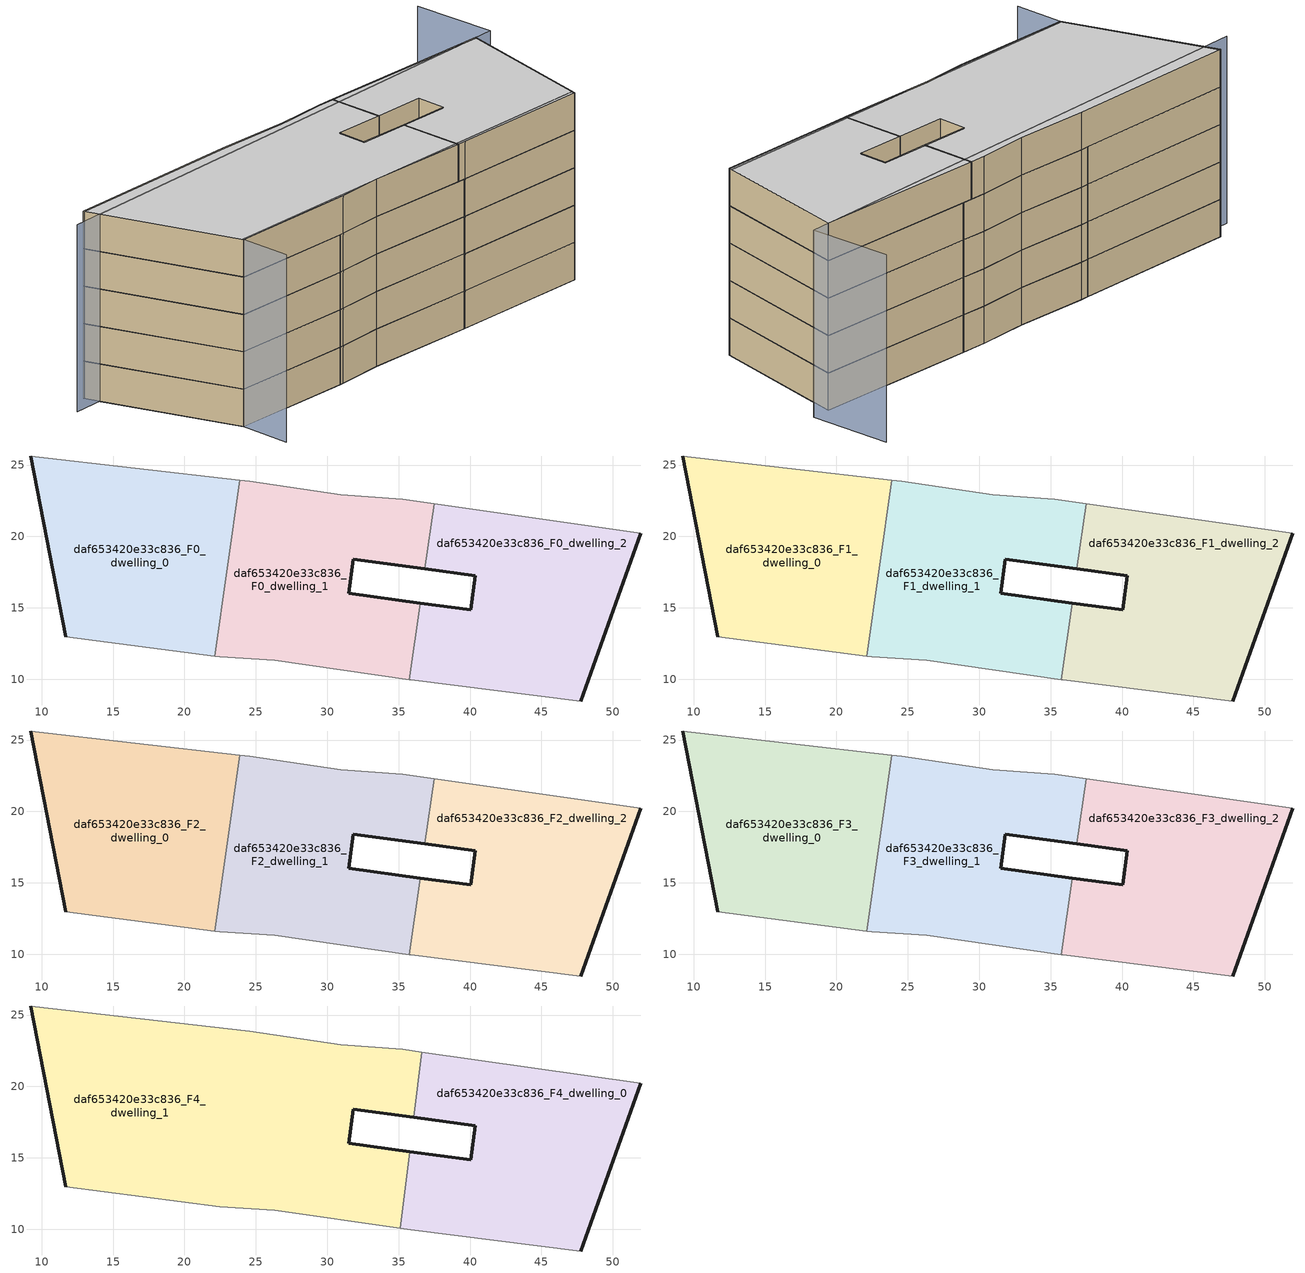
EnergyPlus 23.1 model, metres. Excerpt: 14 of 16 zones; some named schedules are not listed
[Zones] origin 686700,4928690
daf653420e33c836_F0_dwelling_0
 floor ground (EU_floor_Construction): 22.12,11.61 23.86,23.93 9.23,25.63 11.68,12.98 z0
 wall outside (EU_wall_Construction): 11.68,12.98 9.23,25.63 z0:3
 wall adiabatic (EU_wall_Construction): 9.23,25.63 23.86,23.93 / 22.12,11.61 11.68,12.98 z0:3
 wall to daf653420e33c836_F0_dwelling_1 (EU_wall_Construction): 23.86,23.93 22.12,11.61 z0:3
daf653420e33c836_F0_dwelling_1
 floor ground (EU_floor_Construction): 35.74,9.98 36.5,15.33 31.49,16 31.83,18.4 36.84,17.73 37.49,22.28 35.29,22.59 30.96,22.9 24.56,23.85 23.86,23.93 22.12,11.61 22.46,11.56 26.34,11.34 z0
 wall outside (EU_wall_Construction): 36.84,17.73 31.83,18.4 31.49,16 36.5,15.33 z0:3
 wall adiabatic (EU_wall_Construction): 35.74,9.98 26.34,11.34 22.46,11.56 22.12,11.61 / 23.86,23.93 24.56,23.85 30.96,22.9 35.29,22.59 37.49,22.28 z0:3
 wall to daf653420e33c836_F0_dwelling_2 (EU_wall_Construction): 37.49,22.28 36.84,17.73 / 36.5,15.33 35.74,9.98 z0:3
daf653420e33c836_F0_dwelling_2
 floor ground (EU_floor_Construction): 47.76,8.47 51.96,20.23 37.49,22.28 36.84,17.73 40.36,17.25 40.04,14.85 36.5,15.33 35.74,9.98 35.85,9.96 z0
 wall outside (EU_wall_Construction): 36.5,15.33 40.04,14.85 40.36,17.25 36.84,17.73 / 51.96,20.23 47.76,8.47 z0:3
 wall adiabatic (EU_wall_Construction): 37.49,22.28 51.96,20.23 / 47.76,8.47 35.85,9.96 35.74,9.98 z0:3
daf653420e33c836_F1_dwelling_0
 floor to daf653420e33c836_F0_dwelling_0 (EU_floor_Construction): 22.12,11.61 23.86,23.93 9.23,25.63 11.68,12.98 z3
 wall outside (EU_wall_Construction): 11.68,12.98 9.23,25.63 z3:6
 wall adiabatic (EU_wall_Construction): 9.23,25.63 23.86,23.93 / 22.12,11.61 11.68,12.98 z3:6
 wall to daf653420e33c836_F1_dwelling_1 (EU_wall_Construction): 23.86,23.93 22.12,11.61 z3:6
daf653420e33c836_F1_dwelling_1
 floor to daf653420e33c836_F0_dwelling_1 (EU_floor_Construction): 35.74,9.98 36.5,15.33 31.49,16 31.83,18.4 36.84,17.73 37.49,22.28 35.29,22.59 30.96,22.9 24.56,23.85 23.86,23.93 22.12,11.61 22.46,11.56 26.34,11.34 z3
 wall outside (EU_wall_Construction): 36.84,17.73 31.83,18.4 31.49,16 36.5,15.33 z3:6
 wall adiabatic (EU_wall_Construction): 35.74,9.98 26.34,11.34 22.46,11.56 22.12,11.61 / 23.86,23.93 24.56,23.85 30.96,22.9 35.29,22.59 37.49,22.28 z3:6
 wall to daf653420e33c836_F1_dwelling_2 (EU_wall_Construction): 37.49,22.28 36.84,17.73 / 36.5,15.33 35.74,9.98 z3:6
daf653420e33c836_F1_dwelling_2
 floor to daf653420e33c836_F0_dwelling_2 (EU_floor_Construction): 47.76,8.47 51.96,20.23 37.49,22.28 36.84,17.73 40.36,17.25 40.04,14.85 36.5,15.33 35.74,9.98 35.85,9.96 z3
 wall outside (EU_wall_Construction): 36.5,15.33 40.04,14.85 40.36,17.25 36.84,17.73 / 51.96,20.23 47.76,8.47 z3:6
 wall adiabatic (EU_wall_Construction): 37.49,22.28 51.96,20.23 / 47.76,8.47 35.85,9.96 35.74,9.98 z3:6
daf653420e33c836_F2_dwelling_0
 floor to daf653420e33c836_F1_dwelling_0 (EU_floor_Construction): 22.12,11.61 23.86,23.93 9.23,25.63 11.68,12.98 z6
 wall outside (EU_wall_Construction): 11.68,12.98 9.23,25.63 z6:9
 wall adiabatic (EU_wall_Construction): 9.23,25.63 23.86,23.93 / 22.12,11.61 11.68,12.98 z6:9
 wall to daf653420e33c836_F2_dwelling_1 (EU_wall_Construction): 23.86,23.93 22.12,11.61 z6:9
daf653420e33c836_F2_dwelling_1
 floor to daf653420e33c836_F1_dwelling_1 (EU_floor_Construction): 35.74,9.98 36.5,15.33 31.49,16 31.83,18.4 36.84,17.73 37.49,22.28 35.29,22.59 30.96,22.9 24.56,23.85 23.86,23.93 22.12,11.61 22.46,11.56 26.34,11.34 z6
 wall outside (EU_wall_Construction): 36.84,17.73 31.83,18.4 31.49,16 36.5,15.33 z6:9
 wall adiabatic (EU_wall_Construction): 35.74,9.98 26.34,11.34 22.46,11.56 22.12,11.61 / 23.86,23.93 24.56,23.85 30.96,22.9 35.29,22.59 37.49,22.28 z6:9
 wall to daf653420e33c836_F2_dwelling_2 (EU_wall_Construction): 37.49,22.28 36.84,17.73 / 36.5,15.33 35.74,9.98 z6:9
daf653420e33c836_F2_dwelling_2
 floor to daf653420e33c836_F1_dwelling_2 (EU_floor_Construction): 47.76,8.47 51.96,20.23 37.49,22.28 36.84,17.73 40.36,17.25 40.04,14.85 36.5,15.33 35.74,9.98 35.85,9.96 z6
 wall outside (EU_wall_Construction): 36.5,15.33 40.04,14.85 40.36,17.25 36.84,17.73 / 51.96,20.23 47.76,8.47 z6:9
 wall adiabatic (EU_wall_Construction): 37.49,22.28 51.96,20.23 / 47.76,8.47 35.85,9.96 35.74,9.98 z6:9
daf653420e33c836_F3_dwelling_0
 floor to daf653420e33c836_F2_dwelling_0 (EU_floor_Construction): 22.12,11.61 23.86,23.93 9.23,25.63 11.68,12.98 z9
 wall outside (EU_wall_Construction): 11.68,12.98 9.23,25.63 z9:12
 wall adiabatic (EU_wall_Construction): 9.23,25.63 23.86,23.93 / 22.12,11.61 11.68,12.98 z9:12
 wall to daf653420e33c836_F3_dwelling_1 (EU_wall_Construction): 23.86,23.93 22.12,11.61 z9:12
daf653420e33c836_F3_dwelling_1
 floor to daf653420e33c836_F2_dwelling_1 (EU_floor_Construction): 35.74,9.98 36.5,15.33 31.49,16 31.83,18.4 36.84,17.73 37.49,22.28 35.29,22.59 30.96,22.9 24.56,23.85 23.86,23.93 22.12,11.61 22.46,11.56 26.34,11.34 z9
 wall outside (EU_wall_Construction): 36.84,17.73 31.83,18.4 31.49,16 36.5,15.33 z9:12
 wall adiabatic (EU_wall_Construction): 35.74,9.98 26.34,11.34 22.46,11.56 22.12,11.61 / 23.86,23.93 24.56,23.85 30.96,22.9 35.29,22.59 37.49,22.28 z9:12
 wall to daf653420e33c836_F3_dwelling_2 (EU_wall_Construction): 37.49,22.28 36.84,17.73 / 36.5,15.33 35.74,9.98 z9:12
daf653420e33c836_F3_dwelling_2
 floor to daf653420e33c836_F2_dwelling_2 (EU_floor_Construction): 47.76,8.47 51.96,20.23 37.49,22.28 36.84,17.73 40.36,17.25 40.04,14.85 36.5,15.33 35.74,9.98 35.85,9.96 z9
 wall outside (EU_wall_Construction): 36.5,15.33 40.04,14.85 40.36,17.25 36.84,17.73 / 51.96,20.23 47.76,8.47 z9:12
 wall adiabatic (EU_wall_Construction): 37.49,22.28 51.96,20.23 / 47.76,8.47 35.85,9.96 35.74,9.98 z9:12
daf653420e33c836_F4_dwelling_0
 floor to daf653420e33c836_F3_dwelling_1 (EU_floor_Construction): 36.84,17.73 37.49,22.28 36.63,22.4 36.07,17.83 z12; 35.74,9.98 36.5,15.33 35.78,15.42 35.12,10.07 z12
 floor to daf653420e33c836_F3_dwelling_2 (EU_floor_Construction): 36.88,17.72 37.49,22.28 36.84,17.73 z12; 35.85,9.96 36.56,15.32 36.5,15.33 35.74,9.98 z12; 47.76,8.47 51.96,20.23 37.49,22.28 36.88,17.72 40.36,17.25 40.04,14.85 36.56,15.32 35.85,9.96 z12
 wall outside (EU_wall_Construction): 35.78,15.42 40.04,14.85 40.36,17.25 36.07,17.83 / 51.96,20.23 47.76,8.47 z12:15
 wall adiabatic (EU_wall_Construction): 36.63,22.4 51.96,20.23 / 47.76,8.47 35.85,9.96 35.12,10.07 z12:15
 wall to daf653420e33c836_F4_dwelling_1 (EU_wall_Construction): 35.12,10.07 35.78,15.42 / 36.07,17.83 36.63,22.4 z12:15
 ceiling to daf653420e33c836_F5_dwelling_0 (EU_floor_Construction): 51.96,20.23 47.76,8.47 35.85,9.96 35.12,10.07 35.78,15.42 40.04,14.85 40.36,17.25 36.07,17.83 36.63,22.4 z15
daf653420e33c836_F4_dwelling_1
 floor to daf653420e33c836_F3_dwelling_0 (EU_floor_Construction): 22.12,11.61 23.86,23.93 9.23,25.63 11.68,12.98 z12
 floor to daf653420e33c836_F3_dwelling_1 (EU_floor_Construction): 35.12,10.07 35.78,15.42 31.49,16 31.83,18.4 36.07,17.83 36.63,22.4 35.29,22.59 30.96,22.9 24.56,23.85 23.86,23.93 22.12,11.61 22.46,11.56 26.34,11.34 z12
 wall outside (EU_wall_Construction): 36.07,17.83 31.83,18.4 31.49,16 35.78,15.42 / 11.68,12.98 9.23,25.63 z12:15
 wall adiabatic (EU_wall_Construction): 35.12,10.07 26.34,11.34 22.46,11.56 11.68,12.98 / 9.23,25.63 24.56,23.85 30.96,22.9 35.29,22.59 36.63,22.4 z12:15
 ceiling to daf653420e33c836_F5_dwelling_1 (EU_floor_Construction): 36.63,22.4 36.07,17.83 31.83,18.4 31.49,16 35.78,15.42 35.12,10.07 26.34,11.34 22.46,11.56 11.68,12.98 9.23,25.63 24.56,23.85 30.96,22.9 35.29,22.59 z15
shading: 11.18,8.82 11.69,13.1 / 11.69,13.1 47.8,8.77 / 54.29,27.03 53.62,20.07 / 53.62,20.07 6.97,24.59 z0:15
[Building]
EU S2 Campaign: North Axis=0; Terrain=City; Solar Distribution=FullExterior
[Site:Location]
Bologna: Latitude=44.5; Longitude=11.25; Time Zone=1; Elevation=37
[SizingPeriod:WeatherFileDays]
AnnualSizingPeriod: Begin Month=1; Begin Day of Month=1; End Month=12; End Day of Month=31; Day of Week for Start Day=Monday; Use Weather File Daylight Saving Period=No; Use Weather File Rain and Snow Indicators=No
[MATERIAL]
EU_InternalMass_Material: Roughness=MediumRough; Thickness=0.1; Conductivity=1; Density=1800; Specific Heat=900; Thermal Absorptance=0.9; Solar Absorptance=0.7; Visible Absorptance=0.7
[MATERIAL:NOMASS] Roughness=MediumRough; Thermal Absorptance=0.9; Solar Absorptance=0.7; Visible Absorptance=0.7
Name | Thermal Resistance
EU_wall_NoMass | 0.905828
EU_floor_NoMass | 0.67114
[CONSTRUCTION]
EU_wall_Construction: EU_wall_NoMass
EU_floor_Construction: EU_floor_NoMass
EU_InternalMass_Construction: EU_InternalMass_Material
[ZONE] Type=1; Multiplier=1; Ceiling Height=autocalculate; Floor Area=autocalculate; Part of Total Floor Area=Yes
Name | Volume
daf653420e33c836_F0_dwelling_0 | 468.064
daf653420e33c836_F1_dwelling_0; daf653420e33c836_F2_dwelling_0; daf653420e33c836_F3_dwelling_0 | 468.063
daf653420e33c836_F4_dwelling_0 | 490.37
daf653420e33c836_F0_dwelling_1; daf653420e33c836_F1_dwelling_1; daf653420e33c836_F2_dwelling_1; daf653420e33c836_F3_dwelling_1 | 468.081
daf653420e33c836_F4_dwelling_1 | 913.828
daf653420e33c836_F0_dwelling_2; daf653420e33c836_F1_dwelling_2; daf653420e33c836_F2_dwelling_2; daf653420e33c836_F3_dwelling_2 | 468.075
[INTERNALMASS] Construction=EU_InternalMass_Construction
Name | Zone or ZoneList | Surface Area
daf653420e33c836_F0_dwelling_0_EU_InternalMass | daf653420e33c836_F0_dwelling_0 | 156.021
daf653420e33c836_F0_dwelling_1_EU_InternalMass | daf653420e33c836_F0_dwelling_1 | 156.027
daf653420e33c836_F0_dwelling_2_EU_InternalMass | daf653420e33c836_F0_dwelling_2 | 156.025
daf653420e33c836_F1_dwelling_0_EU_InternalMass | daf653420e33c836_F1_dwelling_0 | 156.021
daf653420e33c836_F1_dwelling_1_EU_InternalMass | daf653420e33c836_F1_dwelling_1 | 156.027
daf653420e33c836_F1_dwelling_2_EU_InternalMass | daf653420e33c836_F1_dwelling_2 | 156.025
daf653420e33c836_F2_dwelling_0_EU_InternalMass | daf653420e33c836_F2_dwelling_0 | 156.021
daf653420e33c836_F2_dwelling_1_EU_InternalMass | daf653420e33c836_F2_dwelling_1 | 156.027
daf653420e33c836_F2_dwelling_2_EU_InternalMass | daf653420e33c836_F2_dwelling_2 | 156.025
daf653420e33c836_F3_dwelling_0_EU_InternalMass | daf653420e33c836_F3_dwelling_0 | 156.021
daf653420e33c836_F3_dwelling_1_EU_InternalMass | daf653420e33c836_F3_dwelling_1 | 156.027
daf653420e33c836_F3_dwelling_2_EU_InternalMass | daf653420e33c836_F3_dwelling_2 | 156.025
daf653420e33c836_F4_dwelling_0_EU_InternalMass | daf653420e33c836_F4_dwelling_0 | 163.456
daf653420e33c836_F4_dwelling_1_EU_InternalMass | daf653420e33c836_F4_dwelling_1 | 304.611
[OTHEREQUIPMENT] Fuel Type=Electricity; Design Level Calculation Method=Watts/Area; Power per Zone Floor Area=1; Fraction Latent=0; Fraction Radiant=0; Fraction Lost=0; Carbon Dioxide Generation Rate=0; EndUse Subcategory=EU_Step8_InternalGains
Name | Zone or ZoneList or Space or SpaceList | Schedule
EU_Step8_InternalGain_daf653420e33c836_F0_dwelling_0_f000 | daf653420e33c836_F0_dwelling_0 | EU_Step8_GainSchedule_daf653420e33c836_F0_dwelling_0_f000
EU_Step8_InternalGain_daf653420e33c836_F0_dwelling_1_f000 | daf653420e33c836_F0_dwelling_1 | EU_Step8_GainSchedule_daf653420e33c836_F0_dwelling_1_f000
EU_Step8_InternalGain_daf653420e33c836_F0_dwelling_2_f000 | daf653420e33c836_F0_dwelling_2 | EU_Step8_GainSchedule_daf653420e33c836_F0_dwelling_2_f000
EU_Step8_InternalGain_daf653420e33c836_F1_dwelling_0_f000 | daf653420e33c836_F1_dwelling_0 | EU_Step8_GainSchedule_daf653420e33c836_F1_dwelling_0_f000
EU_Step8_InternalGain_daf653420e33c836_F1_dwelling_1_f000 | daf653420e33c836_F1_dwelling_1 | EU_Step8_GainSchedule_daf653420e33c836_F1_dwelling_1_f000
EU_Step8_InternalGain_daf653420e33c836_F1_dwelling_2_f000 | daf653420e33c836_F1_dwelling_2 | EU_Step8_GainSchedule_daf653420e33c836_F1_dwelling_2_f000
EU_Step8_InternalGain_daf653420e33c836_F2_dwelling_0_f000 | daf653420e33c836_F2_dwelling_0 | EU_Step8_GainSchedule_daf653420e33c836_F2_dwelling_0_f000
EU_Step8_InternalGain_daf653420e33c836_F2_dwelling_1_f000 | daf653420e33c836_F2_dwelling_1 | EU_Step8_GainSchedule_daf653420e33c836_F2_dwelling_1_f000
EU_Step8_InternalGain_daf653420e33c836_F2_dwelling_2_f000 | daf653420e33c836_F2_dwelling_2 | EU_Step8_GainSchedule_daf653420e33c836_F2_dwelling_2_f000
EU_Step8_InternalGain_daf653420e33c836_F3_dwelling_0_f000 | daf653420e33c836_F3_dwelling_0 | EU_Step8_GainSchedule_daf653420e33c836_F3_dwelling_0_f000
EU_Step8_InternalGain_daf653420e33c836_F3_dwelling_1_f000 | daf653420e33c836_F3_dwelling_1 | EU_Step8_GainSchedule_daf653420e33c836_F3_dwelling_1_f000
EU_Step8_InternalGain_daf653420e33c836_F3_dwelling_2_f000 | daf653420e33c836_F3_dwelling_2 | EU_Step8_GainSchedule_daf653420e33c836_F3_dwelling_2_f000
EU_Step8_InternalGain_daf653420e33c836_F4_dwelling_0_f000 | daf653420e33c836_F4_dwelling_0 | EU_Step8_GainSchedule_daf653420e33c836_F4_dwelling_0_f000
EU_Step8_InternalGain_daf653420e33c836_F4_dwelling_1_f000 | daf653420e33c836_F4_dwelling_1 | EU_Step8_GainSchedule_daf653420e33c836_F4_dwelling_1_f000
[ZONEVENTILATION:DESIGNFLOWRATE] Schedule=EU_AlwaysOn; Design Flow Rate Calculation Method=AirChanges/Hour; Air Changes per Hour=0.73129; Ventilation Type=Natural; Fan Pressure Rise=0; Fan Total Efficiency=1; Constant Term Coefficient=1; Temperature Term Coefficient=0; Velocity Term Coefficient=0; Velocity Squared Term Coefficient=0; Minimum Indoor Temperature=-100; Maximum Indoor Temperature=100; Delta Temperature=-100; Minimum Outdoor Temperature=-100; Maximum Outdoor Temperature=100; Maximum Wind Speed=40
Name | Zone or ZoneList or Space or SpaceList
EU_ConstantAir_daf653420e33c836_F0_dwelling_0 | daf653420e33c836_F0_dwelling_0
EU_ConstantAir_daf653420e33c836_F0_dwelling_1 | daf653420e33c836_F0_dwelling_1
EU_ConstantAir_daf653420e33c836_F0_dwelling_2 | daf653420e33c836_F0_dwelling_2
EU_ConstantAir_daf653420e33c836_F1_dwelling_0 | daf653420e33c836_F1_dwelling_0
EU_ConstantAir_daf653420e33c836_F1_dwelling_1 | daf653420e33c836_F1_dwelling_1
EU_ConstantAir_daf653420e33c836_F1_dwelling_2 | daf653420e33c836_F1_dwelling_2
EU_ConstantAir_daf653420e33c836_F2_dwelling_0 | daf653420e33c836_F2_dwelling_0
EU_ConstantAir_daf653420e33c836_F2_dwelling_1 | daf653420e33c836_F2_dwelling_1
EU_ConstantAir_daf653420e33c836_F2_dwelling_2 | daf653420e33c836_F2_dwelling_2
EU_ConstantAir_daf653420e33c836_F3_dwelling_0 | daf653420e33c836_F3_dwelling_0
EU_ConstantAir_daf653420e33c836_F3_dwelling_1 | daf653420e33c836_F3_dwelling_1
EU_ConstantAir_daf653420e33c836_F3_dwelling_2 | daf653420e33c836_F3_dwelling_2
EU_ConstantAir_daf653420e33c836_F4_dwelling_0 | daf653420e33c836_F4_dwelling_0
EU_ConstantAir_daf653420e33c836_F4_dwelling_1 | daf653420e33c836_F4_dwelling_1
[HVACTEMPLATE:THERMOSTAT] Constant Heating Setpoint=20; Constant Cooling Setpoint=50
EU_HeatOnly_daf653420e33c836_F0_dwelling_0; EU_HeatOnly_daf653420e33c836_F0_dwelling_1; EU_HeatOnly_daf653420e33c836_F0_dwelling_2; EU_HeatOnly_daf653420e33c836_F1_dwelling_0; EU_HeatOnly_daf653420e33c836_F1_dwelling_1; EU_HeatOnly_daf653420e33c836_F1_dwelling_2; EU_HeatOnly_daf653420e33c836_F2_dwelling_0; EU_HeatOnly_daf653420e33c836_F2_dwelling_1; EU_HeatOnly_daf653420e33c836_F2_dwelling_2; EU_HeatOnly_daf653420e33c836_F3_dwelling_0; EU_HeatOnly_daf653420e33c836_F3_dwelling_1; EU_HeatOnly_daf653420e33c836_F3_dwelling_2; EU_HeatOnly_daf653420e33c836_F4_dwelling_0; EU_HeatOnly_daf653420e33c836_F4_dwelling_1; EU_HeatOnly_daf653420e33c836_F5_dwelling_0; EU_HeatOnly_daf653420e33c836_F5_dwelling_1
[HVACTEMPLATE:ZONE:IDEALLOADSAIRSYSTEM] System Availability Schedule=EU_AlwaysOn; Maximum Heating Supply Air Temperature=50; Minimum Cooling Supply Air Temperature=13; Maximum Heating Supply Air Humidity Ratio=0.0156; Minimum Cooling Supply Air Humidity Ratio=0.0077; Heating Limit=NoLimit; Cooling Limit=NoLimit; Heating Availability Schedule=EU_AlwaysOn; Cooling Availability Schedule=EU_CoolingOff; Dehumidification Control Type=ConstantSensibleHeatRatio; Cooling Sensible Heat Ratio=0.7; Dehumidification Setpoint=60; Humidification Control Type=None; Humidification Setpoint=30; Outdoor Air Method=None; Outdoor Air Flow Rate per Person=0.00944; Outdoor Air Flow Rate per Zone Floor Area=0; Outdoor Air Flow Rate per Zone=0; Demand Controlled Ventilation Type=None; Outdoor Air Economizer Type=NoEconomizer; Heat Recovery Type=None; Sensible Heat Recovery Effectiveness=0.7; Latent Heat Recovery Effectiveness=0.65
Name | Template Thermostat
daf653420e33c836_F0_dwelling_0 | EU_HeatOnly_daf653420e33c836_F0_dwelling_0
daf653420e33c836_F0_dwelling_1 | EU_HeatOnly_daf653420e33c836_F0_dwelling_1
daf653420e33c836_F0_dwelling_2 | EU_HeatOnly_daf653420e33c836_F0_dwelling_2
daf653420e33c836_F1_dwelling_0 | EU_HeatOnly_daf653420e33c836_F1_dwelling_0
daf653420e33c836_F1_dwelling_1 | EU_HeatOnly_daf653420e33c836_F1_dwelling_1
daf653420e33c836_F1_dwelling_2 | EU_HeatOnly_daf653420e33c836_F1_dwelling_2
daf653420e33c836_F2_dwelling_0 | EU_HeatOnly_daf653420e33c836_F2_dwelling_0
daf653420e33c836_F2_dwelling_1 | EU_HeatOnly_daf653420e33c836_F2_dwelling_1
daf653420e33c836_F2_dwelling_2 | EU_HeatOnly_daf653420e33c836_F2_dwelling_2
daf653420e33c836_F3_dwelling_0 | EU_HeatOnly_daf653420e33c836_F3_dwelling_0
daf653420e33c836_F3_dwelling_1 | EU_HeatOnly_daf653420e33c836_F3_dwelling_1
daf653420e33c836_F3_dwelling_2 | EU_HeatOnly_daf653420e33c836_F3_dwelling_2
daf653420e33c836_F4_dwelling_0 | EU_HeatOnly_daf653420e33c836_F4_dwelling_0
daf653420e33c836_F4_dwelling_1 | EU_HeatOnly_daf653420e33c836_F4_dwelling_1
